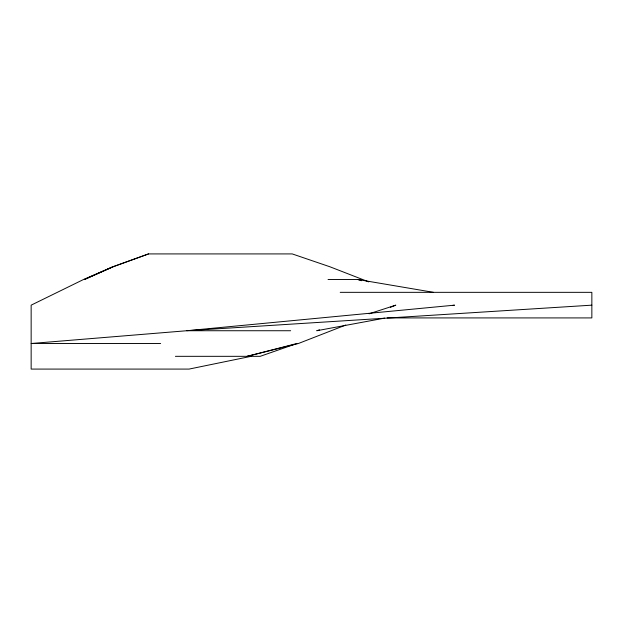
<?xml version="1.0" encoding="UTF-8"?>
<svg xmlns="http://www.w3.org/2000/svg" width="623" height="623" viewBox="0 0 623 623"><rect width="100%" height="100%" fill="white"/><g stroke="black" fill="none" stroke-linecap="round" stroke-linejoin="round"><path stroke-width="0.93" d="M148.539 253.919L112.973 266.753L84.44 279.501L113.113 266.753L148.539 253.919L292.234 253.919L329.855 266.753L368.738 281.869M345.749 325.05L298.417 343.499L247.183 356.325L296.898 343.499L260.196 356.325L175.406 356.325M390.426 307.287L395.792 305.161L369.135 313.782M319.49 329.847L316.733 330.735L384.664 318.127M251.131 356.325L189.073 369.081L31.15 369.081L31.15 305.161L83.537 279.501L112.973 266.753M452.594 305.511L454.51 305.161L186.744 330.735L31.15 343.499L160.625 343.499M591.85 305.161L186.744 330.735L290.653 330.735M328.048 279.501L362.493 279.501M340.22 292.335L591.85 292.335L591.85 317.917L387.163 317.917M433.483 292.335L357.773 279.501L361.449 280.724"/></g></svg>
